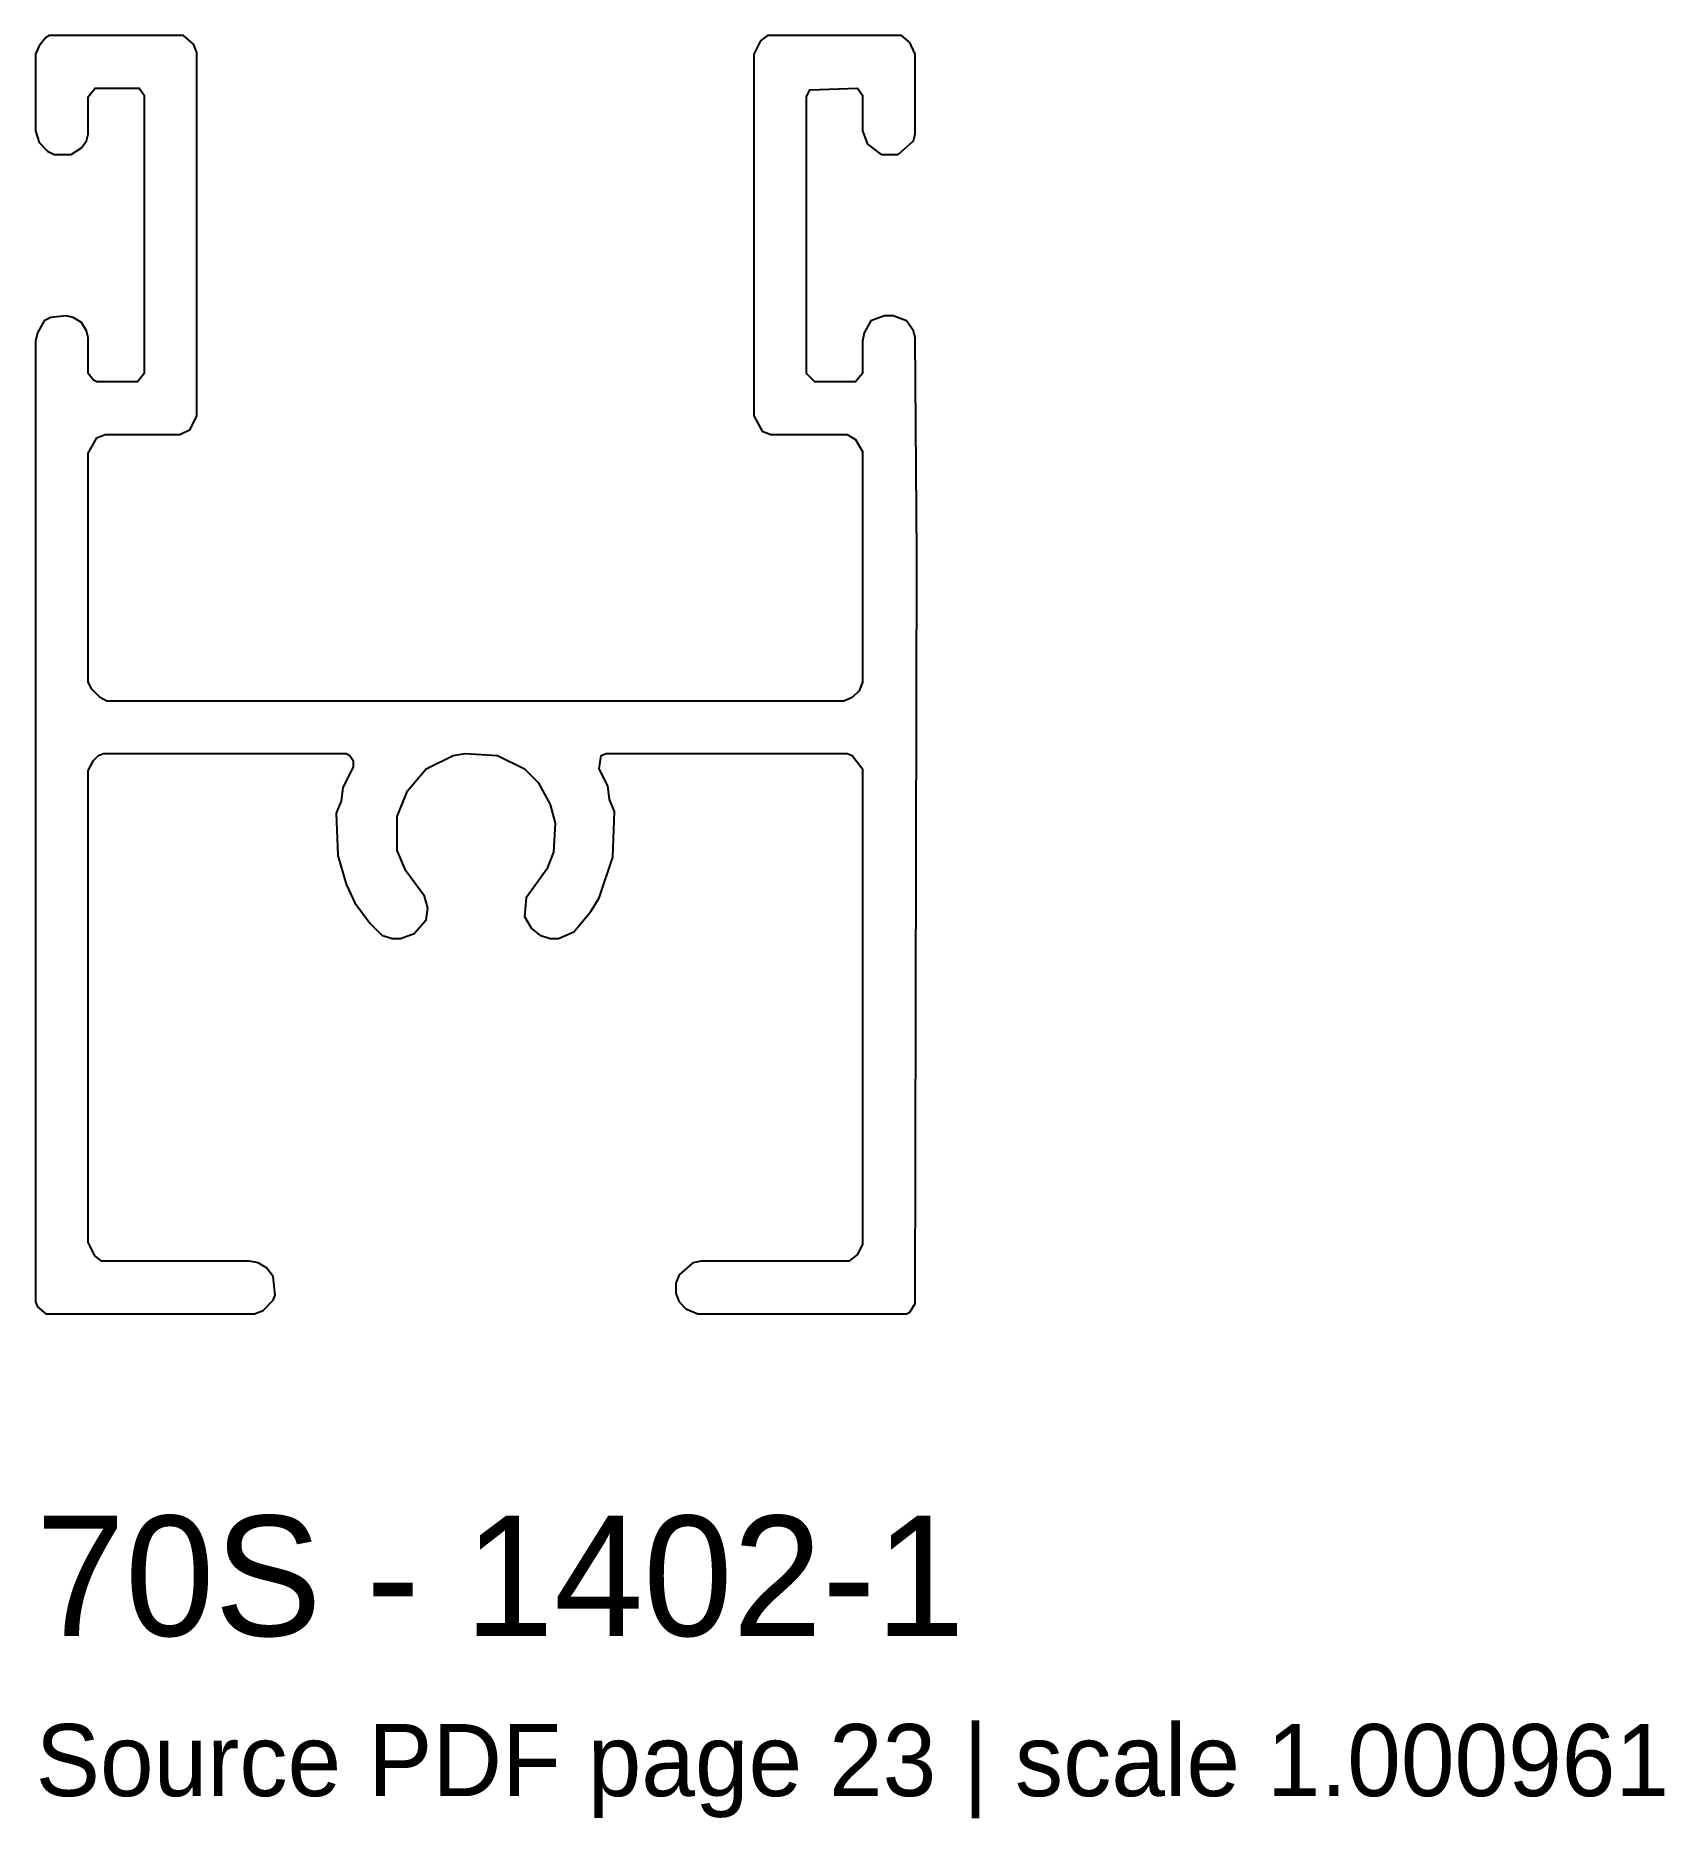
# Model space of a CAD drawing. Header units: millimetres. Extents: x 0 to 40.7, y -12.6 to 31.9.
import ezdxf

# ---------------------------------------------------------------- set-up
doc = ezdxf.new("R2010")
doc.units = ezdxf.units.MM
doc.layers.add('INFO', color=7, linetype='Continuous')
doc.layers.add('PROFILE', color=7, linetype='Continuous')

msp = doc.modelspace()

# ---------------------------------------------------------------- linework, layer by layer
at = {"layer": 'PROFILE'}
msp.add_lwpolyline([(0.254, 31.908), (0.085, 31.696), (0, 31.484), (0, 29.577), (0.085, 29.28), (0.297, 29.069), (0.466, 28.984), (0.89, 28.984), (1.144, 29.153), (1.271, 29.323), (1.314, 29.492), (1.314, 30.425), (1.483, 30.636), (2.585, 30.636), (2.712, 30.467), (2.712, 23.518), (2.542, 23.306), (1.525, 23.306), (1.441, 23.348), (1.314, 23.518), (1.314, 24.407), (1.271, 24.577), (1.144, 24.789), (0.932, 24.916), (0.763, 24.958), (0.381, 24.916), (0.212, 24.831), (0.042, 24.535), (0, 24.323), (0, 0.339), (0.042, 0.212), (0.254, 0.042), (5.466, 0.042), (5.678, 0.127), (5.932, 0.381), (5.975, 0.508), (5.932, 0.975), (5.763, 1.186), (5.551, 1.314), (5.339, 1.356), (1.653, 1.356), (1.483, 1.483), (1.314, 1.822), (1.314, 13.602), (1.441, 13.856), (1.568, 13.983), (1.695, 14.026), (7.754, 14.026), (7.839, 13.983), (7.924, 13.856), (7.924, 13.687), (7.67, 13.178), (7.627, 12.839), (7.5, 12.543), (7.543, 11.483), (7.754, 10.763), (7.966, 10.297), (8.348, 9.788), (8.644, 9.492), (8.899, 9.407), (9.11, 9.407), (9.449, 9.534), (9.746, 9.873), (9.788, 10.17), (9.704, 10.466), (9.238, 11.102), (9.026, 11.61), (9.026, 12.458), (9.28, 13.094), (9.746, 13.644), (10.424, 13.983), (10.721, 14.026), (11.526, 13.983), (12.204, 13.644), (12.543, 13.305), (12.839, 12.755), (12.966, 12.288), (12.924, 11.568), (12.755, 11.144), (12.246, 10.424), (12.204, 9.958), (12.373, 9.661), (12.585, 9.492), (12.839, 9.407), (13.051, 9.407), (13.433, 9.577), (13.856, 10.085), (14.068, 10.424), (14.407, 11.441), (14.45, 12.585), (14.322, 12.882), (14.28, 13.221), (14.068, 13.644), (14.111, 13.983), (14.238, 14.026), (20.255, 14.026), (20.382, 13.983), (20.636, 13.644), (20.636, 1.78), (20.509, 1.525), (20.297, 1.356), (16.611, 1.356), (16.399, 1.314), (16.06, 1.017), (15.975, 0.805), (15.975, 0.551), (16.06, 0.339), (16.229, 0.169), (16.526, 0.042), (21.738, 0.042), (21.823, 0.085), (21.95, 0.297), (21.992, 18.984), (21.95, 24.407), (21.907, 24.577), (21.738, 24.831), (21.399, 24.958), (21.187, 24.958), (20.848, 24.831), (20.679, 24.535), (20.636, 24.323), (20.636, 23.518), (20.467, 23.306), (19.45, 23.306), (19.238, 23.518), (19.238, 30.425), (19.323, 30.594), (20.509, 30.636), (20.636, 30.467), (20.636, 29.577), (20.763, 29.238), (21.102, 28.984), (21.526, 28.984), (21.907, 29.323), (21.95, 29.492), (21.95, 31.484), (21.823, 31.781), (21.611, 31.95), (18.263, 31.95), (18.094, 31.823), (17.924, 31.484), (17.924, 22.458), (18.136, 22.077), (18.348, 21.992), (20.255, 21.992), (20.467, 21.865), (20.636, 21.568), (20.636, 15.806), (20.551, 15.594), (20.382, 15.424), (20.17, 15.339), (1.78, 15.339), (1.61, 15.424), (1.398, 15.636), (1.314, 15.806), (1.314, 21.526), (1.525, 21.907), (1.737, 21.992), (3.602, 21.992), (3.856, 22.119), (4.026, 22.458), (4.026, 31.526), (3.941, 31.738), (3.687, 31.95), (0.339, 31.95)], close=True, dxfattribs=at)

# ---------------------------------------------------------------- texts
at = {"layer": 'INFO'}
for s, height, p in [('70S - 1402-1', 3, (0, -8)), ('Source PDF page 23 | scale 1.000961', 1.8, (0, -12))]:
    msp.add_text(s, height=height, dxfattribs=at).set_placement(p)

doc.saveas('drawing.dxf')
